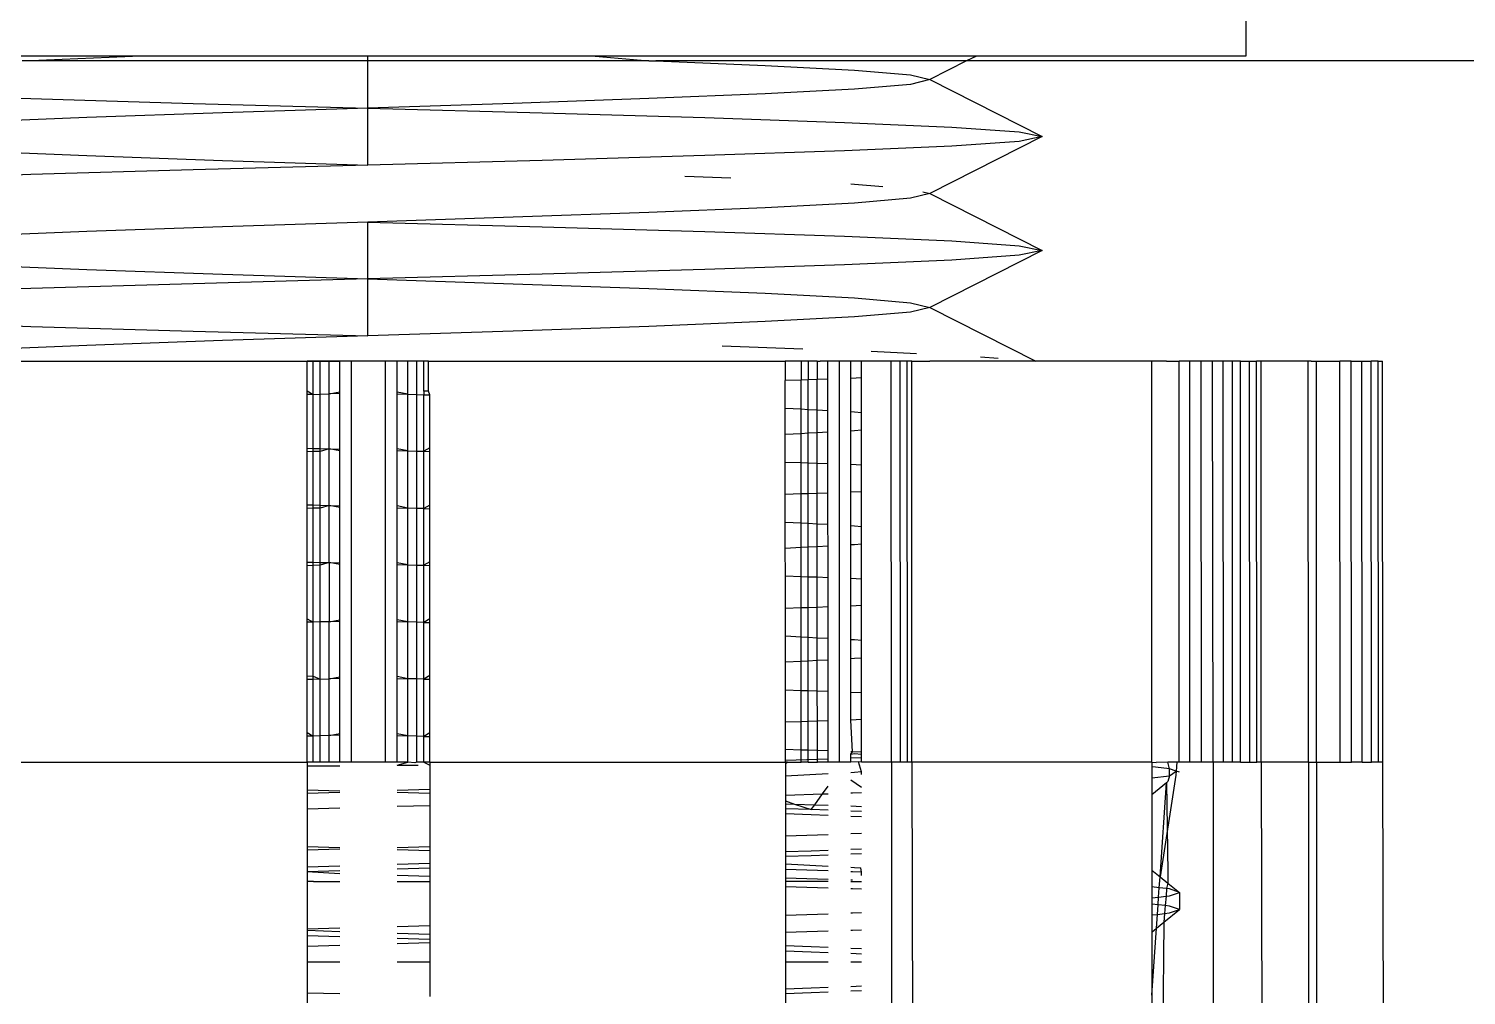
# Model space of a CAD drawing. Header units: metres. Extents: x -175 to 101, y -7 to 93.
# Drawn here: x 2.5956 to 2.61834, y 2.04502 to 2.06032 of the extents above; entities that cross this region are included whole.
import ezdxf

# ---------------------------------------------------------------- set-up
doc = ezdxf.new("R2010")
doc.units = ezdxf.units.M

msp = doc.modelspace()

# ---------------------------------------------------------------- linework, layer by layer
for p, q in [((2.614853, 2.076165), (2.614853, 2.059893)), ((2.597367, 2.059893), (2.591032, 2.059893)), ((2.595628, 2.059819), (2.595493, 2.059815)), ((2.597367, 2.059893), (2.595628, 2.059819)), ((2.605407, 2.059819), (2.595628, 2.059819)), ((2.604557, 2.059893), (2.597367, 2.059893)), ((2.600962, 2.058166), (2.600962, 2.059893)), ((2.604557, 2.059893), (2.605407, 2.059819)), ((2.61059, 2.059893), (2.604557, 2.059893)), ((2.605407, 2.059819), (2.605519, 2.059815)), ((2.605519, 2.059815), (2.607248, 2.059744)), ((2.610436, 2.059815), (2.605519, 2.059815)), ((2.607248, 2.059744), (2.608661, 2.059669)), ((2.610436, 2.059815), (2.609852, 2.059519)), ((2.61059, 2.059893), (2.610436, 2.059815)), ((2.840878, 2.059815), (2.610436, 2.059815)), ((2.614853, 2.059893), (2.61059, 2.059893)), ((2.608661, 2.059669), (2.609549, 2.059594)), ((2.609549, 2.059594), (2.609852, 2.059519)), ((2.609852, 2.059519), (2.609549, 2.059444)), ((2.609852, 2.059519), (2.61163, 2.058617)), ((2.593419, 2.059293), (2.595628, 2.059218)), ((2.607248, 2.059293), (2.605407, 2.059218)), ((2.608661, 2.059368), (2.607248, 2.059293)), ((2.609549, 2.059444), (2.608661, 2.059368)), ((2.595628, 2.059218), (2.598201, 2.059143)), ((2.598201, 2.059143), (2.600962, 2.059068)), ((2.600962, 2.059068), (2.598661, 2.058993)), ((2.603263, 2.059143), (2.600962, 2.059068)), ((2.600962, 2.059068), (2.603723, 2.058993)), ((2.605407, 2.059218), (2.603263, 2.059143)), ((2.596517, 2.058918), (2.594676, 2.058842)), ((2.598661, 2.058993), (2.596517, 2.058918)), ((2.603723, 2.058993), (2.606296, 2.058918)), ((2.606296, 2.058918), (2.608505, 2.058842)), ((2.608505, 2.058842), (2.610201, 2.058767)), ((2.61163, 2.058617), (2.609852, 2.057715)), ((2.610201, 2.058767), (2.611267, 2.058692)), ((2.611267, 2.058692), (2.61163, 2.058617)), ((2.61163, 2.058617), (2.611267, 2.058542)), ((2.595221, 2.058369), (2.596517, 2.058316)), ((2.608505, 2.058392), (2.606296, 2.058316)), ((2.610201, 2.058467), (2.608505, 2.058392)), ((2.611267, 2.058542), (2.610201, 2.058467)), ((2.596517, 2.058316), (2.598661, 2.058241)), ((2.600962, 2.058166), (2.598201, 2.058091)), ((2.598661, 2.058241), (2.600962, 2.058166)), ((2.603723, 2.058241), (2.600962, 2.058166)), ((2.606296, 2.058316), (2.603723, 2.058241)), ((2.595628, 2.058016), (2.593419, 2.057941)), ((2.598201, 2.058091), (2.595628, 2.058016)), ((2.605977, 2.057993), (2.606703, 2.057963)), ((2.608604, 2.057869), (2.608661, 2.057866)), ((2.608661, 2.057866), (2.609109, 2.057828)), ((2.609852, 2.057715), (2.609549, 2.05764)), ((2.609743, 2.057742), (2.609852, 2.057715)), ((2.609852, 2.057715), (2.61163, 2.056814)), ((2.607248, 2.05749), (2.605407, 2.057415)), ((2.608661, 2.057565), (2.607248, 2.05749)), ((2.609549, 2.05764), (2.608661, 2.057565)), ((2.598661, 2.057189), (2.596517, 2.057114)), ((2.600962, 2.057264), (2.598661, 2.057189)), ((2.603263, 2.05734), (2.600962, 2.057264)), ((2.600962, 2.057264), (2.603723, 2.057189)), ((2.600962, 2.055461), (2.600962, 2.057264)), ((2.605407, 2.057415), (2.603263, 2.05734)), ((2.603723, 2.057189), (2.606296, 2.057114)), ((2.596517, 2.057114), (2.594676, 2.057039)), ((2.606296, 2.057114), (2.608505, 2.057039)), ((2.608505, 2.057039), (2.610201, 2.056964)), ((2.610201, 2.056964), (2.611267, 2.056889)), ((2.61163, 2.056814), (2.609852, 2.055912)), ((2.611267, 2.056738), (2.610201, 2.056663)), ((2.611267, 2.056889), (2.61163, 2.056814)), ((2.61163, 2.056814), (2.611267, 2.056738)), ((2.594676, 2.056588), (2.596517, 2.056513)), ((2.596517, 2.056513), (2.598661, 2.056438)), ((2.606296, 2.056513), (2.603723, 2.056438)), ((2.608505, 2.056588), (2.606296, 2.056513)), ((2.610201, 2.056663), (2.608505, 2.056588)), ((2.598201, 2.056288), (2.595628, 2.056213)), ((2.600962, 2.056363), (2.598201, 2.056288)), ((2.598661, 2.056438), (2.600962, 2.056363)), ((2.603723, 2.056438), (2.600962, 2.056363)), ((2.600962, 2.056363), (2.603263, 2.056288)), ((2.603263, 2.056288), (2.605407, 2.056213)), ((2.595628, 2.056213), (2.593419, 2.056137)), ((2.605407, 2.056213), (2.607248, 2.056137)), ((2.607248, 2.056137), (2.608661, 2.056062)), ((2.608661, 2.056062), (2.609549, 2.055987)), ((2.609549, 2.055837), (2.608661, 2.055762)), ((2.609549, 2.055987), (2.609852, 2.055912)), ((2.609852, 2.055912), (2.609549, 2.055837)), ((2.609852, 2.055912), (2.611529, 2.055061)), ((2.593419, 2.055687), (2.595628, 2.055611)), ((2.595628, 2.055611), (2.598201, 2.055536)), ((2.605407, 2.055611), (2.603263, 2.055536)), ((2.607248, 2.055687), (2.605407, 2.055611)), ((2.608661, 2.055762), (2.607248, 2.055687)), ((2.598661, 2.055386), (2.596517, 2.055311)), ((2.598201, 2.055536), (2.600962, 2.055461)), ((2.600962, 2.055461), (2.598661, 2.055386)), ((2.603263, 2.055536), (2.600962, 2.055461)), ((2.596517, 2.055311), (2.594676, 2.055236)), ((2.606568, 2.055302), (2.607846, 2.055258)), ((2.608925, 2.055217), (2.609645, 2.055185)), ((2.594379, 2.055062), (2.600002, 2.055062)), ((2.600096, 2.055062), (2.600002, 2.055062)), ((2.600002, 2.054591), (2.600002, 2.055062)), ((2.600002, 2.055061), (2.600521, 2.055061)), ((2.600207, 2.055062), (2.600096, 2.055062)), ((2.600096, 2.054536), (2.600096, 2.055062)), ((2.60031, 2.055061), (2.600207, 2.055062)), ((2.600207, 2.054539), (2.600207, 2.055062)), ((2.600352, 2.055062), (2.60031, 2.055061)), ((2.600521, 2.055061), (2.600352, 2.055062)), ((2.600352, 2.054543), (2.600352, 2.055062)), ((2.600702, 2.055062), (2.600521, 2.055061)), ((2.600521, 2.054574), (2.600521, 2.055061)), ((2.601244, 2.055062), (2.600702, 2.055062)), ((2.600702, 2.048714), (2.600702, 2.055062)), ((2.601425, 2.055062), (2.601244, 2.055062)), ((2.601244, 2.048714), (2.601244, 2.055062)), ((2.601594, 2.055062), (2.601425, 2.055062)), ((2.601425, 2.054572), (2.601425, 2.055062)), ((2.601633, 2.055061), (2.601594, 2.055062)), ((2.601594, 2.054539), (2.601594, 2.055062)), ((2.601739, 2.055062), (2.601633, 2.055061)), ((2.60185, 2.055062), (2.601739, 2.055062)), ((2.601739, 2.054534), (2.601739, 2.055062)), ((2.60192, 2.055062), (2.60185, 2.055062)), ((2.60185, 2.054584), (2.60185, 2.055062)), ((2.60192, 2.055062), (2.607463, 2.055063)), ((2.60192, 2.054585), (2.60192, 2.055062)), ((2.607463, 2.055063), (2.607567, 2.055062)), ((2.607603, 2.055061), (2.607567, 2.055062)), ((2.607567, 2.055062), (2.607567, 2.054753)), ((2.607817, 2.055062), (2.607603, 2.055061)), ((2.607857, 2.055061), (2.607817, 2.055062)), ((2.607817, 2.055062), (2.607817, 2.054761)), ((2.607928, 2.055062), (2.607857, 2.055061)), ((2.607986, 2.055062), (2.607928, 2.055062)), ((2.607928, 2.055062), (2.607928, 2.054765)), ((2.608073, 2.055062), (2.607986, 2.055062)), ((2.608073, 2.055062), (2.60812, 2.055061)), ((2.608073, 2.055062), (2.608073, 2.05477)), ((2.608242, 2.055062), (2.60812, 2.055061)), ((2.608423, 2.055062), (2.608242, 2.055062)), ((2.608242, 2.054776), (2.608242, 2.055062)), ((2.608604, 2.055061), (2.608423, 2.055062)), ((2.608425, 2.048714), (2.608423, 2.055062)), ((2.608773, 2.055061), (2.608604, 2.055061)), ((2.608604, 2.054789), (2.608604, 2.055061)), ((2.609241, 2.055062), (2.608773, 2.055061)), ((2.608773, 2.054797), (2.608773, 2.055061)), ((2.609386, 2.055062), (2.609241, 2.055062)), ((2.60925, 2.048714), (2.609241, 2.055062)), ((2.609498, 2.055062), (2.609386, 2.055062)), ((2.609388, 2.048714), (2.609386, 2.055062)), ((2.609568, 2.055062), (2.609498, 2.055062)), ((2.6095, 2.048714), (2.609498, 2.055062)), ((2.609568, 2.055062), (2.609855, 2.055063)), ((2.60957, 2.048714), (2.609568, 2.055062)), ((2.611529, 2.055061), (2.609855, 2.055063)), ((2.610657, 2.055128), (2.610936, 2.055109)), ((2.613364, 2.055062), (2.611529, 2.055061)), ((2.613367, 2.048714), (2.613364, 2.055062)), ((2.61344, 2.055061), (2.613364, 2.055062)), ((2.613508, 2.055061), (2.61344, 2.055061)), ((2.613546, 2.055061), (2.613508, 2.055061)), ((2.613601, 2.055061), (2.613546, 2.055061)), ((2.613601, 2.055061), (2.613797, 2.055062)), ((2.6138, 2.048714), (2.613797, 2.055062)), ((2.613966, 2.055062), (2.613797, 2.055062)), ((2.613969, 2.048714), (2.613966, 2.055062)), ((2.614147, 2.055062), (2.613966, 2.055062)), ((2.614328, 2.055062), (2.614147, 2.055062)), ((2.61415, 2.048714), (2.614147, 2.055062)), ((2.614338, 2.048714), (2.614328, 2.055062)), ((2.614497, 2.055062), (2.614328, 2.055062)), ((2.6145, 2.048714), (2.614497, 2.055062)), ((2.614642, 2.055062), (2.614497, 2.055062)), ((2.614645, 2.048714), (2.614642, 2.055062)), ((2.614768, 2.055062), (2.614642, 2.055062)), ((2.614771, 2.048714), (2.614768, 2.055062)), ((2.614768, 2.055062), (2.614912, 2.055062)), ((2.614916, 2.048714), (2.614912, 2.055062)), ((2.614912, 2.055062), (2.615024, 2.055062)), ((2.615094, 2.055062), (2.615024, 2.055062)), ((2.615027, 2.048714), (2.615024, 2.055062)), ((2.615097, 2.048714), (2.615094, 2.055062)), ((2.615462, 2.055061), (2.615094, 2.055062)), ((2.615841, 2.055062), (2.615462, 2.055061)), ((2.615889, 2.055061), (2.615841, 2.055062)), ((2.615845, 2.048714), (2.615841, 2.055062)), ((2.615889, 2.055061), (2.615973, 2.055061)), ((2.615973, 2.055061), (2.616341, 2.055062)), ((2.615973, 2.048714), (2.615973, 2.055061)), ((2.616522, 2.055062), (2.616341, 2.055062)), ((2.616345, 2.048714), (2.616341, 2.055062)), ((2.616522, 2.055062), (2.616691, 2.055062)), ((2.616526, 2.048714), (2.616522, 2.055062)), ((2.616691, 2.055062), (2.616836, 2.055062)), ((2.616695, 2.048714), (2.616691, 2.055062)), ((2.616947, 2.055062), (2.616836, 2.055062)), ((2.61684, 2.048714), (2.616836, 2.055062)), ((2.616947, 2.055062), (2.617017, 2.055062)), ((2.616951, 2.048714), (2.616947, 2.055062)), ((2.617021, 2.048714), (2.617017, 2.055062)), ((2.607817, 2.054761), (2.607567, 2.054753)), ((2.607567, 2.054317), (2.607567, 2.054753)), ((2.607928, 2.054765), (2.607817, 2.054761)), ((2.607817, 2.054304), (2.607817, 2.054761)), ((2.608073, 2.05477), (2.607928, 2.054765)), ((2.607928, 2.054298), (2.607928, 2.054765)), ((2.608242, 2.054776), (2.608073, 2.05477)), ((2.608073, 2.05429), (2.608073, 2.05477)), ((2.608242, 2.054281), (2.608242, 2.054776)), ((2.608773, 2.054797), (2.608604, 2.054789)), ((2.608604, 2.054262), (2.608604, 2.054789)), ((2.608773, 2.054249), (2.608773, 2.054797)), ((2.600002, 2.054591), (2.600096, 2.054536)), ((2.600002, 2.054533), (2.600002, 2.054591)), ((2.600096, 2.054536), (2.600002, 2.054533)), ((2.600002, 2.053684), (2.600002, 2.054533)), ((2.600096, 2.054536), (2.600207, 2.054539)), ((2.600096, 2.053681), (2.600096, 2.054536)), ((2.600207, 2.054539), (2.600352, 2.054543)), ((2.600207, 2.053678), (2.600207, 2.054539)), ((2.600352, 2.054543), (2.600521, 2.054574)), ((2.600521, 2.054547), (2.600352, 2.054543)), ((2.600352, 2.053674), (2.600352, 2.054543)), ((2.600521, 2.054547), (2.600521, 2.054574)), ((2.600521, 2.05367), (2.600521, 2.054547)), ((2.601594, 2.054539), (2.601425, 2.054572)), ((2.601425, 2.054544), (2.601425, 2.054572)), ((2.601425, 2.054544), (2.601594, 2.054539)), ((2.601425, 2.053673), (2.601425, 2.054544)), ((2.601594, 2.054539), (2.601739, 2.054534)), ((2.601594, 2.05364), (2.601594, 2.054539)), ((2.601739, 2.054534), (2.60185, 2.05453)), ((2.601739, 2.053637), (2.601739, 2.054534)), ((2.60192, 2.054585), (2.60185, 2.054584)), ((2.60185, 2.054584), (2.60185, 2.05453)), ((2.60185, 2.05453), (2.601944, 2.054527)), ((2.60185, 2.053634), (2.60185, 2.05453)), ((2.601944, 2.054527), (2.60192, 2.054585)), ((2.601944, 2.05369), (2.601944, 2.054527)), ((2.607567, 2.054317), (2.607817, 2.054304)), ((2.607567, 2.0539), (2.607567, 2.054317)), ((2.607817, 2.054304), (2.607928, 2.054298)), ((2.607817, 2.053913), (2.607817, 2.054304)), ((2.607928, 2.054298), (2.608073, 2.05429)), ((2.607928, 2.053919), (2.607928, 2.054298)), ((2.608073, 2.05429), (2.608242, 2.054281)), ((2.608073, 2.053927), (2.608073, 2.05429)), ((2.608242, 2.053936), (2.608242, 2.054281)), ((2.608604, 2.054262), (2.608661, 2.054259)), ((2.608604, 2.053955), (2.608604, 2.054262)), ((2.608661, 2.054259), (2.608773, 2.054249)), ((2.608773, 2.053968), (2.608773, 2.054249)), ((2.607817, 2.053913), (2.607567, 2.0539)), ((2.607567, 2.053464), (2.607567, 2.0539)), ((2.607928, 2.053919), (2.607817, 2.053913)), ((2.607817, 2.053456), (2.607817, 2.053913)), ((2.608073, 2.053927), (2.607928, 2.053919)), ((2.607928, 2.053452), (2.607928, 2.053919)), ((2.608242, 2.053936), (2.608073, 2.053927)), ((2.608073, 2.053447), (2.608073, 2.053927)), ((2.608242, 2.053441), (2.608242, 2.053936)), ((2.608661, 2.053958), (2.608604, 2.053955)), ((2.608604, 2.053428), (2.608604, 2.053955)), ((2.608773, 2.053968), (2.608661, 2.053958)), ((2.608773, 2.05342), (2.608773, 2.053968)), ((2.600002, 2.053684), (2.600096, 2.053681)), ((2.600002, 2.053626), (2.600002, 2.053684)), ((2.600096, 2.053629), (2.600002, 2.053626)), ((2.600002, 2.052787), (2.600002, 2.053626)), ((2.600096, 2.053681), (2.600207, 2.053678)), ((2.600096, 2.053629), (2.600096, 2.053681)), ((2.600207, 2.053633), (2.600096, 2.053629)), ((2.600096, 2.052784), (2.600096, 2.053629)), ((2.600207, 2.053678), (2.600352, 2.053674)), ((2.600207, 2.053633), (2.600207, 2.053678)), ((2.600352, 2.053674), (2.600207, 2.053633)), ((2.600207, 2.052781), (2.600207, 2.053633)), ((2.600352, 2.053674), (2.600521, 2.05367)), ((2.600521, 2.053643), (2.600352, 2.053674)), ((2.600352, 2.052776), (2.600352, 2.053674)), ((2.600521, 2.053643), (2.600521, 2.05367)), ((2.600521, 2.05277), (2.600521, 2.053643)), ((2.601594, 2.05364), (2.601425, 2.053673)), ((2.601425, 2.053645), (2.601425, 2.053673)), ((2.601425, 2.053645), (2.601594, 2.05364)), ((2.601425, 2.052769), (2.601425, 2.053645)), ((2.601594, 2.05364), (2.601739, 2.053637)), ((2.601594, 2.052735), (2.601594, 2.05364)), ((2.601739, 2.053637), (2.60185, 2.053634)), ((2.601739, 2.052731), (2.601739, 2.053637)), ((2.601944, 2.05369), (2.60185, 2.053634)), ((2.60185, 2.053634), (2.601944, 2.053631)), ((2.60185, 2.052727), (2.60185, 2.053634)), ((2.601944, 2.053631), (2.601944, 2.05369)), ((2.601944, 2.052783), (2.601944, 2.053631)), ((2.607567, 2.053464), (2.607817, 2.053456)), ((2.607567, 2.05295), (2.607567, 2.053464)), ((2.607817, 2.053456), (2.607928, 2.053452)), ((2.607817, 2.052958), (2.607817, 2.053456)), ((2.607928, 2.053452), (2.608073, 2.053447)), ((2.607928, 2.052962), (2.607928, 2.053452)), ((2.608073, 2.053447), (2.608242, 2.053441)), ((2.608073, 2.052967), (2.608073, 2.053447)), ((2.608242, 2.052972), (2.608242, 2.053441)), ((2.608604, 2.053428), (2.608773, 2.05342)), ((2.608605, 2.052986), (2.608604, 2.053428)), ((2.608773, 2.052993), (2.608773, 2.05342)), ((2.607817, 2.052958), (2.607567, 2.05295)), ((2.607567, 2.052514), (2.607567, 2.05295)), ((2.607928, 2.052962), (2.607817, 2.052958)), ((2.607817, 2.0525), (2.607817, 2.052958)), ((2.608073, 2.052967), (2.607928, 2.052962)), ((2.607929, 2.052494), (2.607928, 2.052962)), ((2.608242, 2.052972), (2.608073, 2.052967)), ((2.608074, 2.052487), (2.608073, 2.052967)), ((2.608242, 2.052478), (2.608242, 2.052972)), ((2.608773, 2.052993), (2.608605, 2.052986)), ((2.608605, 2.052458), (2.608605, 2.052986)), ((2.608774, 2.052446), (2.608773, 2.052993)), ((2.600002, 2.052787), (2.600096, 2.052784)), ((2.600002, 2.05273), (2.600002, 2.052787)), ((2.600096, 2.052732), (2.600002, 2.05273)), ((2.600002, 2.05188), (2.600002, 2.05273)), ((2.600096, 2.052784), (2.600207, 2.052781)), ((2.600096, 2.052732), (2.600096, 2.052784)), ((2.600207, 2.052735), (2.600096, 2.052732)), ((2.600096, 2.051878), (2.600096, 2.052732)), ((2.600207, 2.052781), (2.600352, 2.052776)), ((2.600207, 2.052735), (2.600207, 2.052781)), ((2.600352, 2.052776), (2.600207, 2.052735)), ((2.600207, 2.051875), (2.600207, 2.052735)), ((2.600352, 2.052776), (2.600521, 2.05277)), ((2.600521, 2.052744), (2.600352, 2.052776)), ((2.600352, 2.051871), (2.600352, 2.052776)), ((2.600521, 2.052744), (2.600521, 2.05277)), ((2.600521, 2.051866), (2.600521, 2.052744)), ((2.601594, 2.052735), (2.601425, 2.052769)), ((2.601425, 2.052741), (2.601425, 2.052769)), ((2.601425, 2.052741), (2.601594, 2.052735)), ((2.601425, 2.051869), (2.601425, 2.052741)), ((2.601739, 2.052731), (2.601594, 2.052735)), ((2.601594, 2.051837), (2.601594, 2.052735)), ((2.60185, 2.052727), (2.601739, 2.052731)), ((2.601739, 2.051833), (2.601739, 2.052731)), ((2.601944, 2.052783), (2.60185, 2.052727)), ((2.60185, 2.052727), (2.601944, 2.052724)), ((2.60185, 2.05183), (2.60185, 2.052727)), ((2.601944, 2.052724), (2.601944, 2.052783)), ((2.601944, 2.051886), (2.601944, 2.052724)), ((2.607567, 2.052514), (2.607817, 2.0525)), ((2.607567, 2.052097), (2.607567, 2.052514)), ((2.607817, 2.0525), (2.607929, 2.052494)), ((2.607817, 2.05211), (2.607817, 2.0525)), ((2.607929, 2.052494), (2.608074, 2.052487)), ((2.607929, 2.052116), (2.607929, 2.052494)), ((2.608074, 2.052487), (2.608242, 2.052478)), ((2.608074, 2.052124), (2.608074, 2.052487)), ((2.608243, 2.052133), (2.608242, 2.052478)), ((2.608605, 2.052458), (2.608661, 2.052455)), ((2.608605, 2.052152), (2.608605, 2.052458)), ((2.608661, 2.052455), (2.608774, 2.052446)), ((2.608774, 2.052164), (2.608774, 2.052446)), ((2.607817, 2.05211), (2.607567, 2.052097)), ((2.607568, 2.051661), (2.607567, 2.052097)), ((2.607929, 2.052116), (2.607817, 2.05211)), ((2.607818, 2.051652), (2.607817, 2.05211)), ((2.608074, 2.052124), (2.607929, 2.052116)), ((2.607929, 2.051648), (2.607929, 2.052116)), ((2.608243, 2.052133), (2.608074, 2.052124)), ((2.608074, 2.051644), (2.608074, 2.052124)), ((2.608243, 2.051638), (2.608243, 2.052133)), ((2.608661, 2.052155), (2.608605, 2.052152)), ((2.608605, 2.051624), (2.608605, 2.052152)), ((2.608774, 2.052164), (2.608661, 2.052155)), ((2.608774, 2.051617), (2.608774, 2.052164)), ((2.600002, 2.05188), (2.600096, 2.051878)), ((2.600002, 2.051823), (2.600002, 2.05188)), ((2.600096, 2.051826), (2.600002, 2.051823)), ((2.600002, 2.050984), (2.600002, 2.051823)), ((2.600096, 2.051878), (2.600207, 2.051875)), ((2.600096, 2.051826), (2.600096, 2.051878)), ((2.600207, 2.05183), (2.600096, 2.051826)), ((2.600096, 2.050929), (2.600096, 2.051826)), ((2.600207, 2.051875), (2.600352, 2.051871)), ((2.600207, 2.05183), (2.600207, 2.051875)), ((2.600352, 2.051871), (2.600207, 2.05183)), ((2.600207, 2.050932), (2.600207, 2.05183)), ((2.600352, 2.051871), (2.600521, 2.051866)), ((2.600521, 2.05184), (2.600352, 2.051871)), ((2.600352, 2.051871), (2.600352, 2.050936)), ((2.600521, 2.05184), (2.600521, 2.051866)), ((2.600521, 2.050967), (2.600521, 2.05184)), ((2.601594, 2.051837), (2.601425, 2.051869)), ((2.601425, 2.051842), (2.601425, 2.051869)), ((2.601425, 2.051842), (2.601594, 2.051837)), ((2.601425, 2.050965), (2.601425, 2.051842)), ((2.601594, 2.051837), (2.601739, 2.051833)), ((2.601594, 2.050932), (2.601594, 2.051837)), ((2.601739, 2.051833), (2.60185, 2.05183)), ((2.601739, 2.050927), (2.601739, 2.051833)), ((2.601944, 2.051886), (2.60185, 2.05183)), ((2.60185, 2.05183), (2.601944, 2.051828)), ((2.60185, 2.050924), (2.60185, 2.05183)), ((2.601944, 2.051828), (2.601944, 2.051886)), ((2.601944, 2.050979), (2.601944, 2.051828)), ((2.607568, 2.051661), (2.607818, 2.051652)), ((2.607568, 2.051146), (2.607568, 2.051661)), ((2.607818, 2.051652), (2.607929, 2.051648)), ((2.607818, 2.051155), (2.607818, 2.051652)), ((2.607929, 2.051648), (2.608074, 2.051644)), ((2.607929, 2.051158), (2.607929, 2.051648)), ((2.608074, 2.051644), (2.608243, 2.051638)), ((2.608074, 2.051163), (2.608074, 2.051644)), ((2.608243, 2.051169), (2.608243, 2.051638)), ((2.608605, 2.051624), (2.608774, 2.051617)), ((2.608605, 2.051182), (2.608605, 2.051624)), ((2.608774, 2.05119), (2.608774, 2.051617)), ((2.607818, 2.051155), (2.607568, 2.051146)), ((2.607568, 2.05071), (2.607568, 2.051146)), ((2.607929, 2.051158), (2.607818, 2.051155)), ((2.607818, 2.050697), (2.607818, 2.051155)), ((2.608074, 2.051163), (2.607929, 2.051158)), ((2.607929, 2.050691), (2.607929, 2.051158)), ((2.608243, 2.051169), (2.608074, 2.051163)), ((2.608074, 2.050683), (2.608074, 2.051163)), ((2.608243, 2.050674), (2.608243, 2.051169)), ((2.608774, 2.05119), (2.608605, 2.051182)), ((2.608605, 2.050655), (2.608605, 2.051182)), ((2.608774, 2.050642), (2.608774, 2.05119)), ((2.600002, 2.050984), (2.600096, 2.050929)), ((2.600002, 2.050926), (2.600002, 2.050984)), ((2.600096, 2.050929), (2.600002, 2.050926)), ((2.600002, 2.050077), (2.600002, 2.050926)), ((2.600207, 2.050932), (2.600096, 2.050929)), ((2.600096, 2.050074), (2.600096, 2.050929)), ((2.600352, 2.050936), (2.600207, 2.050932)), ((2.600207, 2.050026), (2.600207, 2.050932)), ((2.600352, 2.050936), (2.600521, 2.050967)), ((2.600521, 2.050941), (2.600352, 2.050936)), ((2.600352, 2.050031), (2.600352, 2.050936)), ((2.600521, 2.050941), (2.600521, 2.050967)), ((2.600521, 2.050063), (2.600521, 2.050941)), ((2.601594, 2.050932), (2.601425, 2.050965)), ((2.601425, 2.050937), (2.601425, 2.050965)), ((2.601425, 2.050937), (2.601594, 2.050932)), ((2.601425, 2.050066), (2.601425, 2.050937)), ((2.601739, 2.050927), (2.601594, 2.050932)), ((2.601594, 2.050034), (2.601594, 2.050932)), ((2.60185, 2.050924), (2.601739, 2.050927)), ((2.601739, 2.05003), (2.601739, 2.050927)), ((2.601944, 2.050979), (2.60185, 2.050924)), ((2.60185, 2.050924), (2.601944, 2.050921)), ((2.60185, 2.050027), (2.60185, 2.050924)), ((2.601944, 2.050921), (2.601944, 2.050979)), ((2.601944, 2.050083), (2.601944, 2.050921)), ((2.607568, 2.05071), (2.607818, 2.050697)), ((2.607568, 2.050293), (2.607568, 2.05071)), ((2.607818, 2.050697), (2.607929, 2.050691)), ((2.607818, 2.050307), (2.607818, 2.050697)), ((2.607929, 2.050691), (2.608074, 2.050683)), ((2.607929, 2.050313), (2.607929, 2.050691)), ((2.608074, 2.050683), (2.608243, 2.050674)), ((2.608074, 2.05032), (2.608074, 2.050683)), ((2.608243, 2.050329), (2.608243, 2.050674)), ((2.608605, 2.050655), (2.608661, 2.050652)), ((2.608605, 2.050348), (2.608605, 2.050655)), ((2.608661, 2.050652), (2.608774, 2.050642)), ((2.608774, 2.050361), (2.608774, 2.050642)), ((2.607818, 2.050307), (2.607568, 2.050293)), ((2.607568, 2.049857), (2.607568, 2.050293)), ((2.607929, 2.050313), (2.607818, 2.050307)), ((2.607818, 2.049849), (2.607818, 2.050307)), ((2.608074, 2.05032), (2.607929, 2.050313)), ((2.607929, 2.049845), (2.607929, 2.050313)), ((2.608243, 2.050329), (2.608074, 2.05032)), ((2.608074, 2.04984), (2.608074, 2.05032)), ((2.608243, 2.049834), (2.608243, 2.050329)), ((2.608661, 2.050351), (2.608605, 2.050348)), ((2.608606, 2.049821), (2.608605, 2.050348)), ((2.608774, 2.050361), (2.608661, 2.050351)), ((2.608774, 2.049814), (2.608774, 2.050361)), ((2.600002, 2.050077), (2.600096, 2.050074)), ((2.600002, 2.05002), (2.600002, 2.050077)), ((2.600096, 2.050023), (2.600002, 2.05002)), ((2.600002, 2.049181), (2.600002, 2.05002)), ((2.600096, 2.050074), (2.600207, 2.050026)), ((2.600096, 2.050023), (2.600096, 2.050074)), ((2.600207, 2.050026), (2.600096, 2.050023)), ((2.600096, 2.049126), (2.600096, 2.050023)), ((2.600207, 2.050026), (2.600352, 2.050031)), ((2.600207, 2.049129), (2.600207, 2.050026)), ((2.600352, 2.050031), (2.600521, 2.050063)), ((2.600521, 2.050036), (2.600352, 2.050031)), ((2.600352, 2.049133), (2.600352, 2.050031)), ((2.600521, 2.050036), (2.600521, 2.050063)), ((2.600521, 2.049164), (2.600521, 2.050036)), ((2.601594, 2.050034), (2.601425, 2.050066)), ((2.601425, 2.050038), (2.601425, 2.050066)), ((2.601425, 2.050038), (2.601594, 2.050034)), ((2.601425, 2.049162), (2.601425, 2.050038)), ((2.601739, 2.05003), (2.601594, 2.050034)), ((2.601594, 2.049129), (2.601594, 2.050034)), ((2.60185, 2.050027), (2.601739, 2.05003)), ((2.601739, 2.049124), (2.601739, 2.05003)), ((2.601944, 2.050083), (2.60185, 2.050027)), ((2.60185, 2.050027), (2.601944, 2.050024)), ((2.60185, 2.04912), (2.60185, 2.050027)), ((2.601944, 2.050024), (2.601944, 2.050083)), ((2.601944, 2.049176), (2.601944, 2.050024)), ((2.607568, 2.049857), (2.607818, 2.049849)), ((2.607568, 2.049343), (2.607568, 2.049857)), ((2.607818, 2.049849), (2.607929, 2.049845)), ((2.607818, 2.049351), (2.607818, 2.049849)), ((2.607929, 2.049845), (2.608074, 2.04984)), ((2.60793, 2.049355), (2.607929, 2.049845)), ((2.608074, 2.04984), (2.608243, 2.049834)), ((2.608075, 2.04936), (2.608074, 2.04984)), ((2.608243, 2.049366), (2.608243, 2.049834)), ((2.608606, 2.049821), (2.608774, 2.049814)), ((2.608606, 2.049379), (2.608606, 2.049821)), ((2.608775, 2.049387), (2.608774, 2.049814)), ((2.607818, 2.049351), (2.607568, 2.049343)), ((2.607568, 2.048911), (2.607568, 2.049343)), ((2.60793, 2.049355), (2.607818, 2.049351)), ((2.607818, 2.048903), (2.607818, 2.049351)), ((2.608075, 2.04936), (2.60793, 2.049355)), ((2.60793, 2.0489), (2.60793, 2.049355)), ((2.608243, 2.049366), (2.608075, 2.04936)), ((2.608075, 2.048895), (2.608075, 2.04936)), ((2.608244, 2.04889), (2.608243, 2.049366)), ((2.608775, 2.049387), (2.608606, 2.049379)), ((2.608632, 2.048877), (2.608606, 2.049379)), ((2.608775, 2.048839), (2.608775, 2.049387)), ((2.600002, 2.049123), (2.600002, 2.049181)), ((2.600002, 2.049181), (2.600096, 2.049126)), ((2.600096, 2.049126), (2.600002, 2.049123)), ((2.600002, 2.048714), (2.600002, 2.049123)), ((2.600207, 2.049129), (2.600096, 2.049126)), ((2.600096, 2.048714), (2.600096, 2.049126)), ((2.600352, 2.049133), (2.600207, 2.049129)), ((2.600207, 2.048714), (2.600207, 2.049129)), ((2.600352, 2.049133), (2.600521, 2.049164)), ((2.600521, 2.049137), (2.600352, 2.049133)), ((2.600352, 2.048714), (2.600352, 2.049133)), ((2.600521, 2.049137), (2.600521, 2.049164)), ((2.600521, 2.048714), (2.600521, 2.049137)), ((2.601594, 2.049129), (2.601425, 2.049162)), ((2.601425, 2.049134), (2.601425, 2.049162)), ((2.601425, 2.048714), (2.601425, 2.049134)), ((2.601425, 2.049134), (2.601594, 2.049129)), ((2.601594, 2.048714), (2.601594, 2.049129)), ((2.601739, 2.049124), (2.601594, 2.049129)), ((2.601739, 2.048714), (2.601739, 2.049124)), ((2.60185, 2.04912), (2.601739, 2.049124)), ((2.601944, 2.049176), (2.60185, 2.04912)), ((2.60185, 2.048714), (2.60185, 2.04912)), ((2.60185, 2.04912), (2.601944, 2.049117)), ((2.601944, 2.049117), (2.601944, 2.049176)), ((2.601944, 2.048714), (2.601944, 2.049117)), ((2.607818, 2.048903), (2.607568, 2.048911)), ((2.607569, 2.048714), (2.607568, 2.048911)), ((2.607819, 2.048714), (2.607818, 2.048903)), ((2.60793, 2.0489), (2.607818, 2.048903)), ((2.60793, 2.048714), (2.60793, 2.0489)), ((2.608075, 2.048895), (2.60793, 2.0489)), ((2.608075, 2.048714), (2.608075, 2.048895)), ((2.608244, 2.04889), (2.608075, 2.048895)), ((2.608244, 2.048714), (2.608244, 2.04889)), ((2.608632, 2.048877), (2.608606, 2.048878)), ((2.608606, 2.048841), (2.608632, 2.048877)), ((2.608606, 2.048841), (2.608661, 2.048849)), ((2.608606, 2.048714), (2.608606, 2.048841)), ((2.608775, 2.048779), (2.608606, 2.048773)), ((2.608775, 2.048872), (2.608632, 2.048877)), ((2.608661, 2.048849), (2.608775, 2.048839)), ((2.608775, 2.048714), (2.608775, 2.048839)), ((2.594377, 2.048714), (2.600002, 2.048714)), ((2.600096, 2.048714), (2.600002, 2.048714)), ((2.600002, 2.048714), (2.600002, 2.048652)), ((2.600002, 2.048652), (2.600521, 2.048654)), ((2.600002, 2.048652), (2.600002, 2.048274)), ((2.600207, 2.048714), (2.600096, 2.048714)), ((2.600352, 2.048714), (2.600207, 2.048714)), ((2.600521, 2.048714), (2.600352, 2.048714)), ((2.600702, 2.048714), (2.600521, 2.048714)), ((2.601244, 2.048714), (2.600702, 2.048714)), ((2.601425, 2.048714), (2.601244, 2.048714)), ((2.601594, 2.048714), (2.601425, 2.048714)), ((2.601425, 2.048662), (2.601594, 2.048714)), ((2.601425, 2.048663), (2.601759, 2.048665)), ((2.601708, 2.048701), (2.601594, 2.048714)), ((2.601739, 2.048714), (2.601708, 2.048701)), ((2.60185, 2.048714), (2.601739, 2.048714)), ((2.601944, 2.048714), (2.60185, 2.048714)), ((2.60185, 2.048714), (2.601944, 2.048664)), ((2.601944, 2.048714), (2.601944, 2.048664)), ((2.601944, 2.048714), (2.607569, 2.048714)), ((2.601944, 2.048664), (2.601944, 2.04828)), ((2.608244, 2.048762), (2.607569, 2.04874)), ((2.607603, 2.048711), (2.607569, 2.048714)), ((2.607569, 2.048714), (2.607569, 2.048689)), ((2.607569, 2.048689), (2.607603, 2.048711)), ((2.607569, 2.048689), (2.607569, 2.04849)), ((2.607603, 2.048711), (2.607819, 2.048714)), ((2.60793, 2.048714), (2.607819, 2.048714)), ((2.60793, 2.048714), (2.608075, 2.048714)), ((2.608244, 2.048714), (2.608075, 2.048714)), ((2.608425, 2.048714), (2.608244, 2.048714)), ((2.608606, 2.048714), (2.608425, 2.048714)), ((2.608725, 2.048715), (2.608606, 2.048714)), ((2.608661, 2.048548), (2.608606, 2.048545)), ((2.608775, 2.048558), (2.608661, 2.048548)), ((2.608775, 2.048714), (2.608725, 2.048715)), ((2.608775, 2.048558), (2.608725, 2.048715)), ((2.60925, 2.048714), (2.608775, 2.048714)), ((2.608775, 2.048517), (2.608775, 2.048558)), ((2.60925, 2.048714), (2.60925, 2.039352)), ((2.609388, 2.048714), (2.60925, 2.048714)), ((2.6095, 2.048714), (2.609388, 2.048714)), ((2.60957, 2.048714), (2.6095, 2.048714)), ((2.60957, 2.048714), (2.609593, 2.039352)), ((2.613367, 2.048714), (2.60957, 2.048714)), ((2.613367, 2.048714), (2.613435, 2.048708)), ((2.613367, 2.048714), (2.613367, 2.048639)), ((2.613427, 2.048632), (2.613367, 2.048639)), ((2.613367, 2.048639), (2.613367, 2.048464)), ((2.613647, 2.048605), (2.613427, 2.048632)), ((2.613622, 2.048712), (2.613435, 2.048708)), ((2.613647, 2.048605), (2.613622, 2.048712)), ((2.613735, 2.048712), (2.613622, 2.048712)), ((2.613753, 2.048567), (2.613647, 2.048605)), ((2.613647, 2.048497), (2.613647, 2.048605)), ((2.613647, 2.048497), (2.613753, 2.048567)), ((2.613762, 2.04871), (2.613735, 2.048712)), ((2.613753, 2.048567), (2.613748, 2.048507)), ((2.613762, 2.04871), (2.613753, 2.048567)), ((2.613802, 2.048551), (2.613753, 2.048567)), ((2.6138, 2.048714), (2.613762, 2.04871)), ((2.613969, 2.048714), (2.6138, 2.048714)), ((2.61415, 2.048714), (2.613969, 2.048714)), ((2.614338, 2.048714), (2.61415, 2.048714)), ((2.614338, 2.048714), (2.614338, 2.039352)), ((2.6145, 2.048714), (2.614338, 2.048714)), ((2.614645, 2.048714), (2.6145, 2.048714)), ((2.614771, 2.048714), (2.614645, 2.048714)), ((2.614771, 2.048714), (2.614916, 2.048714)), ((2.614916, 2.048714), (2.615027, 2.048714)), ((2.615097, 2.048714), (2.615027, 2.048714)), ((2.615097, 2.048714), (2.615121, 2.039352)), ((2.615845, 2.048714), (2.615097, 2.048714)), ((2.615845, 2.048714), (2.615845, 2.039352)), ((2.615845, 2.048714), (2.615973, 2.048714)), ((2.615973, 2.048714), (2.615973, 2.038652)), ((2.615973, 2.048714), (2.616345, 2.048714)), ((2.616345, 2.048714), (2.616526, 2.048714)), ((2.616695, 2.048714), (2.616526, 2.048714)), ((2.616695, 2.048714), (2.61684, 2.048714)), ((2.616951, 2.048714), (2.61684, 2.048714)), ((2.617021, 2.048714), (2.616951, 2.048714)), ((2.617045, 2.039352), (2.617021, 2.048714)), ((2.608244, 2.048526), (2.607569, 2.04849)), ((2.607569, 2.04849), (2.607569, 2.048191)), ((2.608155, 2.04821), (2.608244, 2.048334)), ((2.608775, 2.048309), (2.608606, 2.048429)), ((2.613367, 2.048464), (2.613647, 2.048497)), ((2.613367, 2.048464), (2.613367, 2.048194)), ((2.613599, 2.048385), (2.613367, 2.048194)), ((2.613748, 2.048507), (2.613497, 2.046898)), ((2.613497, 2.046898), (2.613599, 2.048385)), ((2.613622, 2.048404), (2.613599, 2.048385)), ((2.613599, 2.048385), (2.613622, 2.046966)), ((2.613647, 2.048497), (2.613622, 2.048404)), ((2.600002, 2.048274), (2.600521, 2.048259)), ((2.600002, 2.048274), (2.600002, 2.048216)), ((2.600521, 2.048233), (2.600002, 2.048216)), ((2.600002, 2.048216), (2.600002, 2.047973)), ((2.601944, 2.04828), (2.601425, 2.048263)), ((2.601425, 2.048235), (2.601944, 2.048221)), ((2.601944, 2.04828), (2.601944, 2.048221)), ((2.601944, 2.048221), (2.601944, 2.048027)), ((2.607569, 2.048191), (2.608155, 2.04821)), ((2.607569, 2.048191), (2.607569, 2.048098)), ((2.607569, 2.048098), (2.607714, 2.048049)), ((2.607569, 2.048098), (2.607569, 2.048054)), ((2.608032, 2.048038), (2.608155, 2.04821)), ((2.608155, 2.04821), (2.608244, 2.048213)), ((2.608606, 2.048225), (2.608632, 2.048225)), ((2.608632, 2.048225), (2.608775, 2.048231)), ((2.613367, 2.048194), (2.613367, 2.047003)), ((2.600002, 2.047973), (2.600521, 2.047988)), ((2.600002, 2.047973), (2.600002, 2.047377)), ((2.601425, 2.048013), (2.601944, 2.048027)), ((2.601944, 2.048027), (2.601944, 2.047372)), ((2.607569, 2.048054), (2.607714, 2.048049)), ((2.607569, 2.048054), (2.607569, 2.047975)), ((2.607976, 2.047961), (2.607569, 2.047975)), ((2.607569, 2.047975), (2.607569, 2.047897)), ((2.607569, 2.047897), (2.607976, 2.047883)), ((2.607569, 2.047897), (2.607569, 2.047539)), ((2.607714, 2.048049), (2.607976, 2.047961)), ((2.607714, 2.048049), (2.608032, 2.048038)), ((2.607976, 2.047961), (2.608032, 2.048038)), ((2.608244, 2.04795), (2.607976, 2.047961)), ((2.607976, 2.047883), (2.608244, 2.047872)), ((2.608032, 2.048038), (2.608244, 2.048031)), ((2.608606, 2.048018), (2.608775, 2.04801)), ((2.608775, 2.047929), (2.608606, 2.047936)), ((2.608606, 2.047858), (2.608775, 2.047851)), ((2.608244, 2.047562), (2.607569, 2.047539)), ((2.607569, 2.047539), (2.607569, 2.047295)), ((2.608775, 2.047583), (2.608606, 2.047576)), ((2.600002, 2.047377), (2.600521, 2.04736)), ((2.600002, 2.047377), (2.600002, 2.04732)), ((2.600521, 2.047334), (2.600002, 2.04732)), ((2.600002, 2.04732), (2.600002, 2.047054)), ((2.601944, 2.047372), (2.601425, 2.047358)), ((2.601425, 2.047331), (2.601944, 2.047314)), ((2.601944, 2.047372), (2.601944, 2.047314)), ((2.601944, 2.047314), (2.601944, 2.047113)), ((2.607569, 2.047295), (2.607976, 2.047309)), ((2.607569, 2.047295), (2.607569, 2.047217)), ((2.607976, 2.047231), (2.607569, 2.047217)), ((2.607569, 2.047217), (2.607569, 2.047103)), ((2.607976, 2.047309), (2.608244, 2.04732)), ((2.608244, 2.047242), (2.607976, 2.047231)), ((2.608606, 2.047334), (2.608775, 2.047341)), ((2.608775, 2.047263), (2.608606, 2.047256)), ((2.600002, 2.047054), (2.600521, 2.047069)), ((2.600002, 2.047054), (2.600002, 2.046976)), ((2.600521, 2.046992), (2.600002, 2.046976)), ((2.600521, 2.046943), (2.600002, 2.046976)), ((2.600002, 2.046976), (2.600002, 2.046821)), ((2.601425, 2.047097), (2.601944, 2.047113)), ((2.601944, 2.047035), (2.601425, 2.047019)), ((2.601944, 2.047113), (2.601944, 2.047035)), ((2.601944, 2.047035), (2.601944, 2.046903)), ((2.607569, 2.047103), (2.608244, 2.047067)), ((2.607569, 2.047103), (2.607569, 2.04701)), ((2.608244, 2.046989), (2.607569, 2.04701)), ((2.607569, 2.04701), (2.607569, 2.046821)), ((2.608606, 2.047048), (2.608661, 2.047045)), ((2.608632, 2.046976), (2.608606, 2.046977)), ((2.608775, 2.046971), (2.608632, 2.046976)), ((2.608661, 2.047045), (2.60876, 2.047037)), ((2.608775, 2.046971), (2.60876, 2.047037)), ((2.608775, 2.046917), (2.608775, 2.046971)), ((2.613367, 2.047003), (2.613497, 2.046898)), ((2.613367, 2.047003), (2.613367, 2.046737)), ((2.613622, 2.046966), (2.613622, 2.046796)), ((2.600103, 2.04682), (2.600002, 2.046821)), ((2.600002, 2.046821), (2.600002, 2.046072)), ((2.600103, 2.04682), (2.600521, 2.046821)), ((2.601944, 2.046903), (2.601425, 2.046918)), ((2.601425, 2.046821), (2.601944, 2.046821)), ((2.601944, 2.046903), (2.601944, 2.046821)), ((2.601944, 2.046821), (2.601944, 2.046126)), ((2.608244, 2.046853), (2.607569, 2.046875)), ((2.608244, 2.046821), (2.607569, 2.046821)), ((2.607569, 2.046821), (2.607569, 2.046739)), ((2.608244, 2.046718), (2.607569, 2.046739)), ((2.607569, 2.046739), (2.607569, 2.04629)), ((2.608632, 2.046841), (2.608606, 2.046841)), ((2.608606, 2.046821), (2.608775, 2.046821)), ((2.613485, 2.046723), (2.613367, 2.046737)), ((2.613367, 2.046737), (2.613367, 2.046563)), ((2.613485, 2.046723), (2.613497, 2.046898)), ((2.613497, 2.046898), (2.613622, 2.046796)), ((2.613622, 2.046796), (2.613601, 2.04671)), ((2.613622, 2.046796), (2.613802, 2.04665)), ((2.608632, 2.046705), (2.608606, 2.046706)), ((2.608775, 2.0467), (2.608632, 2.046705)), ((2.613367, 2.046563), (2.613474, 2.046576)), ((2.613367, 2.046563), (2.613367, 2.046466)), ((2.613466, 2.046454), (2.613474, 2.046576)), ((2.613474, 2.046576), (2.613485, 2.046723)), ((2.613474, 2.046576), (2.613591, 2.046589)), ((2.613601, 2.04671), (2.613485, 2.046723)), ((2.613591, 2.046589), (2.613579, 2.046441)), ((2.613601, 2.04671), (2.613591, 2.046589)), ((2.613591, 2.046589), (2.613647, 2.046596)), ((2.613647, 2.046705), (2.613601, 2.04671)), ((2.613802, 2.04665), (2.613647, 2.046705)), ((2.613647, 2.046596), (2.613802, 2.04665)), ((2.613802, 2.04665), (2.613802, 2.046379)), ((2.607569, 2.04629), (2.608244, 2.046312)), ((2.607569, 2.04629), (2.607569, 2.046019)), ((2.608606, 2.046324), (2.608632, 2.046324)), ((2.608632, 2.046324), (2.608775, 2.04633)), ((2.613466, 2.046454), (2.613367, 2.046466)), ((2.613367, 2.046466), (2.613367, 2.046292)), ((2.613367, 2.046292), (2.613456, 2.046302)), ((2.613367, 2.046292), (2.613367, 2.046022)), ((2.61344, 2.046082), (2.613456, 2.046302)), ((2.613456, 2.046302), (2.613466, 2.046454)), ((2.613456, 2.046302), (2.613569, 2.046316)), ((2.613579, 2.046441), (2.613466, 2.046454)), ((2.613558, 2.046179), (2.613802, 2.046379)), ((2.613569, 2.046316), (2.613558, 2.046179)), ((2.613579, 2.046441), (2.613569, 2.046316)), ((2.613569, 2.046316), (2.613647, 2.046325)), ((2.613647, 2.046433), (2.613579, 2.046441)), ((2.613802, 2.046379), (2.613647, 2.046433)), ((2.613647, 2.046325), (2.613802, 2.046379)), ((2.600002, 2.046072), (2.600521, 2.046087)), ((2.600002, 2.046072), (2.600002, 2.046044)), ((2.601425, 2.046112), (2.601944, 2.046126)), ((2.601944, 2.046126), (2.601944, 2.045985)), ((2.608606, 2.046053), (2.608632, 2.046053)), ((2.608632, 2.046053), (2.608775, 2.046059)), ((2.613367, 2.046022), (2.61344, 2.046082)), ((2.613367, 2.045025), (2.61344, 2.046082)), ((2.61344, 2.046082), (2.613558, 2.046179)), ((2.613558, 2.046179), (2.613502, 2.040378)), ((2.600521, 2.046028), (2.600002, 2.046044)), ((2.600002, 2.046044), (2.600002, 2.045966)), ((2.600002, 2.045966), (2.600521, 2.04595)), ((2.600002, 2.045966), (2.600002, 2.045801)), ((2.601944, 2.045985), (2.601425, 2.046001)), ((2.601425, 2.045923), (2.601944, 2.045907)), ((2.601425, 2.045841), (2.601944, 2.045855)), ((2.601944, 2.045985), (2.601944, 2.045907)), ((2.601944, 2.045907), (2.601944, 2.045855)), ((2.601944, 2.045855), (2.601944, 2.045551)), ((2.607569, 2.046019), (2.608244, 2.046041)), ((2.607569, 2.046019), (2.607569, 2.045803)), ((2.613367, 2.046022), (2.613367, 2.045025)), ((2.600002, 2.045801), (2.600521, 2.045816)), ((2.600002, 2.045801), (2.600002, 2.045551)), ((2.607976, 2.045789), (2.607569, 2.045803)), ((2.607569, 2.045803), (2.607569, 2.045725)), ((2.607569, 2.045725), (2.607976, 2.045711)), ((2.607569, 2.045725), (2.607569, 2.045551)), ((2.608244, 2.045778), (2.607976, 2.045789)), ((2.607976, 2.045711), (2.608244, 2.0457)), ((2.608775, 2.045757), (2.608606, 2.045764)), ((2.608606, 2.045686), (2.608775, 2.045679)), ((2.600002, 2.045551), (2.600521, 2.045551)), ((2.600002, 2.045551), (2.600002, 2.045056)), ((2.601425, 2.045551), (2.601944, 2.045551)), ((2.601944, 2.045551), (2.601944, 2.045002)), ((2.607569, 2.045551), (2.607569, 2.045123)), ((2.607569, 2.045551), (2.608244, 2.045551)), ((2.608606, 2.045551), (2.608775, 2.045551)), ((2.607569, 2.045123), (2.607976, 2.045137)), ((2.607976, 2.045137), (2.608244, 2.045148)), ((2.608606, 2.045162), (2.608775, 2.045169)), ((2.600521, 2.045042), (2.600002, 2.045056)), ((2.600002, 2.045056), (2.600002, 2.044882)), ((2.607569, 2.045123), (2.607569, 2.045045)), ((2.607976, 2.045059), (2.607569, 2.045045)), ((2.607569, 2.045045), (2.607569, 2.044838)), ((2.608244, 2.04507), (2.607976, 2.045059)), ((2.608775, 2.045091), (2.608606, 2.045084)), ((2.613367, 2.045025), (2.613367, 2.044831))]:
    msp.add_line(p, q)

doc.saveas('drawing.dxf')
